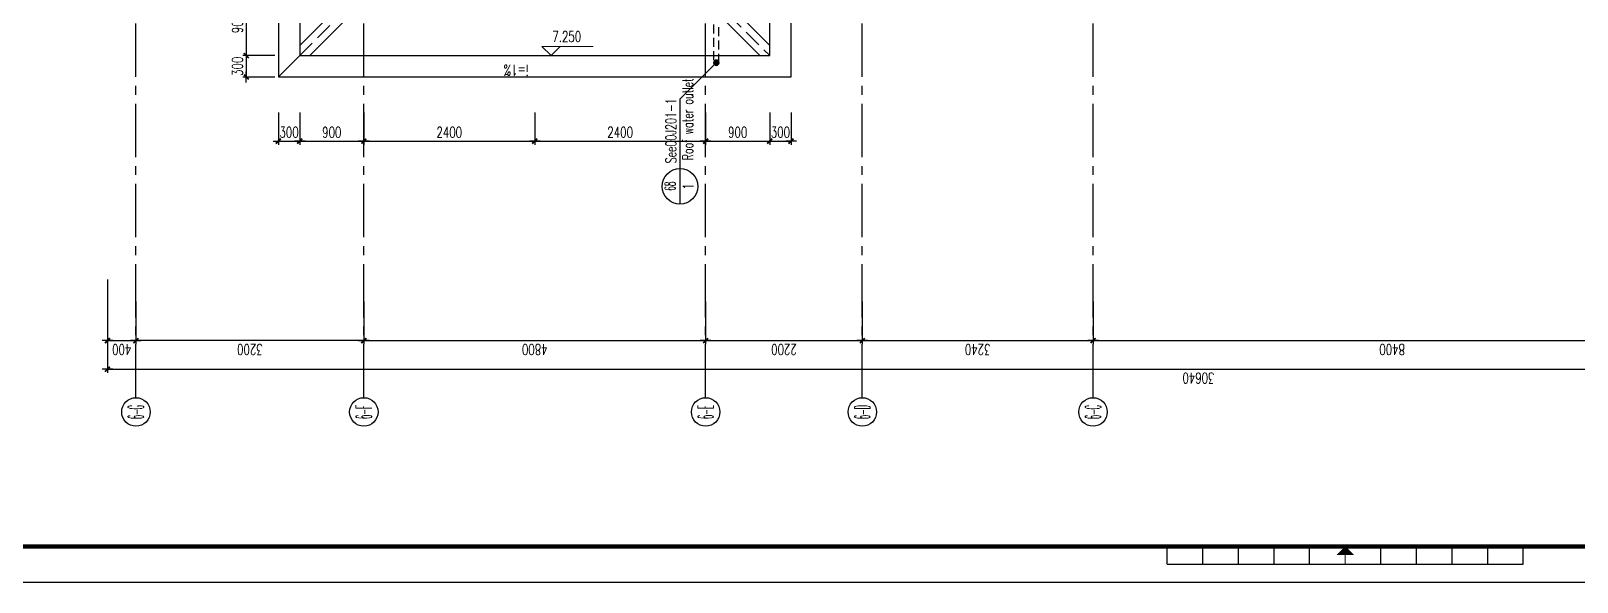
# Model space of a CAD drawing. Extents: x -176901 to -116100, y 26213 to 68263.
# Drawn here: x -165633 to -143921, y 26213 to 33946 of the extents above; entities that cross this region are included whole.
import ezdxf
from ezdxf.enums import TextEntityAlignment as Align

# ---------------------------------------------------------------- set-up
doc = ezdxf.new("R2010")
doc.units = 0
doc.header["$LTSCALE"] = 1000
doc.header["$MEASUREMENT"] = 0
for name, pattern in [('ACAD_ISO08W100', [36, 24, -3, 6, -3]), ('DASH', [0.35, 0.25, -0.1]), ('HIDDEN2', [0.1875, 0.125, -0.0625]), ('Plans$0$CENTER2', [1.125, 0.75, -0.125, 0.125, -0.125])]:
    doc.linetypes.add(name, pattern=pattern)
doc.layers.get('0').update_dxf_attribs({"linetype": 'CONTINUOUS'})
doc.layers.get('Defpoints').update_dxf_attribs({"linetype": 'CONTINUOUS'})
for name, color, linetype in [('A-AXIS', 3, 'CONTINUOUS'), ('A-AXIS-TEXT', 7, 'CONTINUOUS'), ('A-DIM', 201, 'CONTINUOUS'), ('A-DOTE', 8, 'ACAD_ISO08W100'), ('A-NOTE', 150, 'CONTINUOUS'), ('A-NOTE-CN', 150, 'CONTINUOUS'), ('A-PUB-DIM', 3, 'CONTINUOUS'), ('A-RAIN', 6, 'CONTINUOUS'), ('A-ROOF', 7, 'CONTINUOUS'), ('A-TEXT-CN', 31, 'CONTINUOUS'), ('Plans$0$Grid', 9, 'Plans$0$CENTER2'), ('图框', 7, 'CONTINUOUS')]:
    doc.layers.add(name, color=color, linetype=linetype)
doc.layers.add('A-LEVEL', color=135, linetype='CONTINUOUS', lineweight=0)
doc.styles.add('COMPLEX', font='COMPLEX')
doc.styles.add('DIM_FONT', font='SIMPLEX', dxfattribs={"width": 0.7, "bigfont": 'GBCBIG'})
doc.styles.add('PRC-S', font='tjromans.shx', dxfattribs={"width": 0.7, "bigfont": 'tjhztxt.shx'})
doc.styles.add('TJHZTXT', font='tjromans.shx', dxfattribs={"width": 0.8, "bigfont": 'tjhztxt.shx'})
doc.styles.add('TONGJI-FONT', font='simplex.shx', dxfattribs={"width": 0.65})
doc.styles.add('zjz', font='tjromans.shx', dxfattribs={"width": 0.7, "height": 500, "bigfont": 'tjhztxt.shx'})
doc.dimstyles.new('DIM100', dxfattribs={"dimscale": 100, "dimtxt": 3, "dimasz": 0.01, "dimexe": 1, "dimexo": 1, "dimgap": 1, "dimtad": 1, "dimdec": 0, "dimtxsty": 'DIM_FONT', "dimblk1": '_DIMX', "dimblk2": '_DIMX', "dimsah": 1, "dimcen": 0.01, "dimclrd": 256, "dimclre": 256, "dimclrt": 7, "dimazin": 3, "dimtfac": 1, "dimtdec": 0, "dimtix": 1, "dimtmove": 2, "dimatfit": 3, "dimldrblk": '_DIMX', "dimfxl": 0, "dimtzin": 5, "dimarcsym": 0})

# ---------------------------------------------------------------- blocks, each defined once
blk = doc.blocks.new('_DIMX')
blk.add_line((-150, 0), (150, 0))
at = {"const_width": 50}
blk.add_lwpolyline([(-70, -70), (70, 70)], dxfattribs=at)
blk = doc.blocks.new('*D19')
at = {"layer": 'A-PUB-DIM', "lineweight": -2}
for p, q in [((-26848, 16240), (-27448, 16240)), ((-27398, 16239), (-27398, 11440)), ((-26848, 11440), (-27448, 11440))]:
    blk.add_line(p, q, dxfattribs=at)
at = {"layer": 'Defpoints', "color": 0}
for p in [(-26798, 16240), (-27398, 11440), (-26798, 11440)]:
    blk.add_point(p, dxfattribs=at)
at = {"layer": 'A-PUB-DIM', "lineweight": -2, "xscale": 0.5, "yscale": 0.5, "zscale": 0.5}
for p, rotation in [((-27398, 16240), 90), ((-27398, 11440), 270)]:
    blk.add_blockref('_DIMX', p, dxfattribs=dict(at, rotation=rotation))
at = {"layer": 'A-PUB-DIM', "insert": (-27523, 13840), "char_height": 150, "attachment_point": 5, "rotation": 90, "style": 'DIM_FONT'}
blk.add_mtext('\\A1;4800', dxfattribs=at)
blk = doc.blocks.new('*D20')
at = {"layer": 'A-PUB-DIM', "lineweight": -2}
for p, q in [((-26848, 11440), (-27448, 11440)), ((-27398, 11439), (-27398, 9240)), ((-26848, 9240), (-27448, 9240))]:
    blk.add_line(p, q, dxfattribs=at)
at = {"layer": 'Defpoints', "color": 0}
for p in [(-26798, 11440), (-27398, 9240), (-26798, 9240)]:
    blk.add_point(p, dxfattribs=at)
at = {"layer": 'A-PUB-DIM', "lineweight": -2, "xscale": 0.5, "yscale": 0.5, "zscale": 0.5}
for p, rotation in [((-27398, 11440), 90), ((-27398, 9240), 270)]:
    blk.add_blockref('_DIMX', p, dxfattribs=dict(at, rotation=rotation))
at = {"layer": 'A-PUB-DIM', "insert": (-27523, 10340), "char_height": 150, "attachment_point": 5, "rotation": 90, "style": 'DIM_FONT'}
blk.add_mtext('\\A1;2200', dxfattribs=at)
blk = doc.blocks.new('*D21')
at = {"layer": 'A-PUB-DIM', "lineweight": -2}
for p, q in [((-26848, 9240), (-27448, 9240)), ((-27398, 9239), (-27398, 6001)), ((-26848, 6000), (-27448, 6000))]:
    blk.add_line(p, q, dxfattribs=at)
at = {"layer": 'Defpoints', "color": 0}
for p in [(-26798, 9240), (-27398, 6000), (-26798, 6000)]:
    blk.add_point(p, dxfattribs=at)
at = {"layer": 'A-PUB-DIM', "lineweight": -2, "xscale": 0.5, "yscale": 0.5, "zscale": 0.5}
for p, rotation in [((-27398, 9240), 90), ((-27398, 6000), 270)]:
    blk.add_blockref('_DIMX', p, dxfattribs=dict(at, rotation=rotation))
at = {"layer": 'A-PUB-DIM', "insert": (-27523, 7620), "char_height": 150, "attachment_point": 5, "rotation": 90, "style": 'DIM_FONT'}
blk.add_mtext('\\A1;3240', dxfattribs=at)
blk = doc.blocks.new('*D22')
at = {"layer": 'A-PUB-DIM', "lineweight": -2}
for p, q in [((-26848, 6000), (-27448, 6000)), ((-27398, 6000), (-27398, -2399)), ((-26848, -2400), (-27448, -2400))]:
    blk.add_line(p, q, dxfattribs=at)
at = {"layer": 'Defpoints', "color": 0}
for p in [(-26798, 6000), (-27398, -2400), (-26798, -2400)]:
    blk.add_point(p, dxfattribs=at)
at = {"layer": 'A-PUB-DIM', "lineweight": -2, "xscale": 0.5, "yscale": 0.5, "zscale": 0.5}
for p, rotation in [((-27398, 6000), 90), ((-27398, -2400), 270)]:
    blk.add_blockref('_DIMX', p, dxfattribs=dict(at, rotation=rotation))
at = {"layer": 'A-PUB-DIM', "insert": (-27523, 1800), "char_height": 150, "attachment_point": 5, "rotation": 90, "style": 'DIM_FONT'}
blk.add_mtext('\\A1;8400', dxfattribs=at)
blk = doc.blocks.new('*D24')
at = {"layer": 'A-PUB-DIM', "lineweight": -2}
for p, q in [((-26540, 19840), (-27848, 19840)), ((-27798, 19840), (-27798, -10799)), ((-26540, -10800), (-27848, -10800))]:
    blk.add_line(p, q, dxfattribs=at)
at = {"layer": 'Defpoints', "color": 0}
for p in [(-26490, 19840), (-27798, -10800), (-26490, -10800)]:
    blk.add_point(p, dxfattribs=at)
at = {"layer": 'A-PUB-DIM', "lineweight": -2, "xscale": 0.5, "yscale": 0.5, "zscale": 0.5}
for p, rotation in [((-27798, 19840), 90), ((-27798, -10800), 270)]:
    blk.add_blockref('_DIMX', p, dxfattribs=dict(at, rotation=rotation))
at = {"layer": 'A-PUB-DIM', "insert": (-27923, 4520), "char_height": 150, "attachment_point": 5, "rotation": 90, "style": 'DIM_FONT'}
blk.add_mtext('\\A1;30640', dxfattribs=at)
blk = doc.blocks.new('_AXISO')
blk.add_circle((0, 0), 0.5)
at = {"layer": 'A-AXIS-TEXT', "style": 'COMPLEX', "width": 1.041667}
blk.add_attdef('A', text='', height=0.56, dxfattribs=at).set_placement((-0.25, -0.28), (0.25, -0.28), align=Align.FIT)
blk = doc.blocks.new('*D39')
at = {"layer": 'A-PUB-DIM', "lineweight": -2}
for p, q in [((-26848, 19440), (-27448, 19440)), ((-27398, 16240), (-27398, 19439)), ((-26848, 16240), (-27448, 16240))]:
    blk.add_line(p, q, dxfattribs=at)
at = {"layer": 'Defpoints', "color": 0}
for p in [(-27398, 19440), (-26798, 19440), (-26798, 16240)]:
    blk.add_point(p, dxfattribs=at)
at = {"layer": 'A-PUB-DIM', "lineweight": -2, "xscale": 0.5, "yscale": 0.5, "zscale": 0.5}
for p, rotation in [((-27398, 19440), 90), ((-27398, 16240), 270)]:
    blk.add_blockref('_DIMX', p, dxfattribs=dict(at, rotation=rotation))
at = {"layer": 'A-PUB-DIM', "insert": (-27523, 17840), "char_height": 150, "attachment_point": 5, "rotation": 90, "style": 'DIM_FONT'}
blk.add_mtext('\\A1;3200', dxfattribs=at)
blk = doc.blocks.new('*D40')
at = {"layer": 'A-PUB-DIM', "lineweight": -2}
for p, q in [((-26848, 19840), (-27448, 19840)), ((-27398, 19840), (-27398, 19440)), ((-26848, 19440), (-27448, 19440))]:
    blk.add_line(p, q, dxfattribs=at)
at = {"layer": 'Defpoints', "color": 0}
for p in [(-26798, 19840), (-27398, 19440), (-26798, 19440)]:
    blk.add_point(p, dxfattribs=at)
at = {"layer": 'A-PUB-DIM', "lineweight": -2, "xscale": 0.5, "yscale": 0.5, "zscale": 0.5}
for p, rotation in [((-27398, 19840), 90), ((-27398, 19440), 270)]:
    blk.add_blockref('_DIMX', p, dxfattribs=dict(at, rotation=rotation))
at = {"layer": 'A-PUB-DIM', "insert": (-27523, 19640), "char_height": 150, "attachment_point": 5, "rotation": 90, "style": 'DIM_FONT'}
blk.add_mtext('\\A1;400', dxfattribs=at)
blk = doc.blocks.new('A$C27EA7CCC')
at = {"layer": 'A-LEVEL', "linetype": 'ByBlock'}
blk.add_lwpolyline([(1018, 509), (509, 0), (0, 509), (2880, 509)], dxfattribs=at)
at = {"layer": 'A-LEVEL', "style": 'zjz', "width": 0.7}
for tag, p in [('-6.000（建筑）', (3635, 1346)), ('-6.300（结构）', (3635, 645))]:
    blk.add_attdef(tag, text='', height=600, dxfattribs=at).set_placement(p, align=Align.RIGHT)
blk = doc.blocks.new('sy')
blk.add_line((1948, 0), (2948, 0))
blk.add_circle((2448, 0), 500)
at = {"layer": 'A-NOTE', "linetype": 'Continuous'}
blk.add_line((0, 0), (2948, 0), dxfattribs=at)
at = {"layer": 'A-NOTE', "linetype": 'Continuous', "style": 'PRC-S', "width": 0.7}
for tag, p in [('详建施', (788, -373)), ('S01', (788, 70)), ('302', (2169, -370))]:
    blk.add_attdef(tag, p, '', height=350, dxfattribs=at)
blk.add_attdef('1', text='', height=350, dxfattribs=at).set_placement((2449, 232), align=Align.MIDDLE)
blk = doc.blocks.new('floor drain@75')
at = {"layer": 'A-RAIN'}
h = blk.add_hatch(dxfattribs=at)
h.set_pattern_fill('ANSI31', color=256, scale=0.2, style=0)
edge = h.paths.add_edge_path()
edge.add_arc((0, 0), 0.0938, 0, 360)
blk.add_circle((0, 0), 0.0938, dxfattribs=at)
blk = doc.blocks.new('*D83')
at = {"layer": 'A-DIM', "lineweight": -2}
for p, q in [((-162208, 34500), (-162658, 34500)), ((-162608, 34500), (-162608, 33601)), ((-162208, 33600), (-162658, 33600))]:
    blk.add_line(p, q, dxfattribs=at)
at = {"layer": 'Defpoints', "color": 0}
for p in [(-162158, 34500), (-162608, 33600), (-162158, 33600)]:
    blk.add_point(p, dxfattribs=at)
at = {"layer": 'A-DIM', "lineweight": -2, "xscale": 0.5, "yscale": 0.5, "zscale": 0.5}
for p, rotation in [((-162608, 34500), 90), ((-162608, 33600), 270)]:
    blk.add_blockref('_DIMX', p, dxfattribs=dict(at, rotation=rotation))
at = {"layer": 'A-DIM', "insert": (-162733, 34050), "char_height": 150, "attachment_point": 5, "rotation": 90, "style": 'DIM_FONT'}
blk.add_mtext('\\A1;900', dxfattribs=at)
blk = doc.blocks.new('*D84')
at = {"layer": 'A-DIM', "lineweight": -2}
for p, q in [((-162208, 33600), (-162658, 33600)), ((-162608, 33601), (-162608, 33601)), ((-162608, 33600), (-162608, 33300)), ((-162208, 33300), (-162658, 33300)), ((-162608, 33300), (-162608, 33299))]:
    blk.add_line(p, q, dxfattribs=at)
at = {"layer": 'Defpoints', "color": 0}
for p in [(-162158, 33600), (-162608, 33300), (-162158, 33300)]:
    blk.add_point(p, dxfattribs=at)
at = {"layer": 'A-DIM', "lineweight": -2, "xscale": 0.5, "yscale": 0.5, "zscale": 0.5}
for p, rotation in [((-162608, 33600), 270), ((-162608, 33300), 90)]:
    blk.add_blockref('_DIMX', p, dxfattribs=dict(at, rotation=rotation))
at = {"layer": 'A-DIM', "insert": (-162733, 33450), "char_height": 150, "attachment_point": 5, "rotation": 90, "style": 'DIM_FONT'}
blk.add_mtext('\\A1;300', dxfattribs=at)
blk = doc.blocks.new('*D85')
at = {"layer": 'A-DIM', "lineweight": -2}
for p, q in [((-162158, 32800), (-162158, 32350)), ((-161858, 32800), (-161858, 32350)), ((-162158, 32400), (-162159, 32400)), ((-162158, 32400), (-161858, 32400)), ((-161857, 32400), (-161857, 32400))]:
    blk.add_line(p, q, dxfattribs=at)
at = {"layer": 'Defpoints', "color": 0}
for p in [(-162158, 32850), (-161858, 32850), (-161858, 32400)]:
    blk.add_point(p, dxfattribs=at)
at = {"layer": 'A-DIM', "lineweight": -2, "xscale": 0.5, "yscale": 0.5, "zscale": 0.5}
blk.add_blockref('_DIMX', (-162158, 32400), dxfattribs=at)
at = {"layer": 'A-DIM', "lineweight": -2, "xscale": 0.5, "yscale": 0.5, "zscale": 0.5, "rotation": 180}
blk.add_blockref('_DIMX', (-161858, 32400), dxfattribs=at)
at = {"layer": 'A-DIM', "insert": (-162008, 32525), "char_height": 150, "attachment_point": 5, "style": 'DIM_FONT'}
blk.add_mtext('\\A1;300', dxfattribs=at)
blk = doc.blocks.new('*D86')
at = {"layer": 'A-DIM', "lineweight": -2}
for p, q in [((-161858, 32800), (-161858, 32350)), ((-160958, 32800), (-160958, 32350)), ((-161857, 32400), (-160958, 32400))]:
    blk.add_line(p, q, dxfattribs=at)
at = {"layer": 'Defpoints', "color": 0}
for p in [(-161858, 32850), (-160958, 32850), (-160958, 32400)]:
    blk.add_point(p, dxfattribs=at)
at = {"layer": 'A-DIM', "lineweight": -2, "xscale": 0.5, "yscale": 0.5, "zscale": 0.5, "rotation": 180}
blk.add_blockref('_DIMX', (-161858, 32400), dxfattribs=at)
at = {"layer": 'A-DIM', "lineweight": -2, "xscale": 0.5, "yscale": 0.5, "zscale": 0.5}
blk.add_blockref('_DIMX', (-160958, 32400), dxfattribs=at)
at = {"layer": 'A-DIM', "insert": (-161408, 32525), "char_height": 150, "attachment_point": 5, "style": 'DIM_FONT'}
blk.add_mtext('\\A1;900', dxfattribs=at)
blk = doc.blocks.new('*D87')
at = {"layer": 'A-DIM', "lineweight": -2}
for p, q in [((-160958, 32800), (-160958, 32350)), ((-158558, 32800), (-158558, 32350)), ((-160957, 32400), (-158558, 32400))]:
    blk.add_line(p, q, dxfattribs=at)
at = {"layer": 'Defpoints', "color": 0}
for p in [(-160958, 32850), (-158558, 32850), (-158558, 32400)]:
    blk.add_point(p, dxfattribs=at)
at = {"layer": 'A-DIM', "lineweight": -2, "xscale": 0.5, "yscale": 0.5, "zscale": 0.5, "rotation": 180}
blk.add_blockref('_DIMX', (-160958, 32400), dxfattribs=at)
at = {"layer": 'A-DIM', "lineweight": -2, "xscale": 0.5, "yscale": 0.5, "zscale": 0.5}
blk.add_blockref('_DIMX', (-158558, 32400), dxfattribs=at)
at = {"layer": 'A-DIM', "insert": (-159758, 32525), "char_height": 150, "attachment_point": 5, "style": 'DIM_FONT'}
blk.add_mtext('\\A1;2400', dxfattribs=at)
blk = doc.blocks.new('*D88')
at = {"layer": 'A-DIM', "lineweight": -2}
for p, q in [((-158558, 32800), (-158558, 32350)), ((-156158, 32800), (-156158, 32350)), ((-158557, 32400), (-156158, 32400))]:
    blk.add_line(p, q, dxfattribs=at)
at = {"layer": 'Defpoints', "color": 0}
for p in [(-158558, 32850), (-156158, 32850), (-156158, 32400)]:
    blk.add_point(p, dxfattribs=at)
at = {"layer": 'A-DIM', "lineweight": -2, "xscale": 0.5, "yscale": 0.5, "zscale": 0.5, "rotation": 180}
blk.add_blockref('_DIMX', (-158558, 32400), dxfattribs=at)
at = {"layer": 'A-DIM', "lineweight": -2, "xscale": 0.5, "yscale": 0.5, "zscale": 0.5}
blk.add_blockref('_DIMX', (-156158, 32400), dxfattribs=at)
at = {"layer": 'A-DIM', "insert": (-157358, 32525), "char_height": 150, "attachment_point": 5, "style": 'DIM_FONT'}
blk.add_mtext('\\A1;2400', dxfattribs=at)
blk = doc.blocks.new('*D89')
at = {"layer": 'A-DIM', "lineweight": -2}
for p, q in [((-156158, 32800), (-156158, 32350)), ((-155258, 32800), (-155258, 32350)), ((-156157, 32400), (-155258, 32400))]:
    blk.add_line(p, q, dxfattribs=at)
at = {"layer": 'Defpoints', "color": 0}
for p in [(-156158, 32850), (-155258, 32850), (-155258, 32400)]:
    blk.add_point(p, dxfattribs=at)
at = {"layer": 'A-DIM', "lineweight": -2, "xscale": 0.5, "yscale": 0.5, "zscale": 0.5, "rotation": 180}
blk.add_blockref('_DIMX', (-156158, 32400), dxfattribs=at)
at = {"layer": 'A-DIM', "lineweight": -2, "xscale": 0.5, "yscale": 0.5, "zscale": 0.5}
blk.add_blockref('_DIMX', (-155258, 32400), dxfattribs=at)
at = {"layer": 'A-DIM', "insert": (-155708, 32525), "char_height": 150, "attachment_point": 5, "style": 'DIM_FONT'}
blk.add_mtext('\\A1;900', dxfattribs=at)
blk = doc.blocks.new('*D90')
at = {"layer": 'A-DIM', "lineweight": -2}
for p, q in [((-155258, 32800), (-155258, 32350)), ((-154958, 32800), (-154958, 32350)), ((-155258, 32400), (-155259, 32400)), ((-155258, 32400), (-154958, 32400)), ((-154957, 32400), (-154957, 32400))]:
    blk.add_line(p, q, dxfattribs=at)
at = {"layer": 'Defpoints', "color": 0}
for p in [(-155258, 32850), (-154958, 32850), (-154958, 32400)]:
    blk.add_point(p, dxfattribs=at)
at = {"layer": 'A-DIM', "lineweight": -2, "xscale": 0.5, "yscale": 0.5, "zscale": 0.5}
blk.add_blockref('_DIMX', (-155258, 32400), dxfattribs=at)
at = {"layer": 'A-DIM', "lineweight": -2, "xscale": 0.5, "yscale": 0.5, "zscale": 0.5, "rotation": 180}
blk.add_blockref('_DIMX', (-154958, 32400), dxfattribs=at)
at = {"layer": 'A-DIM', "insert": (-155108, 32525), "char_height": 150, "attachment_point": 5, "style": 'DIM_FONT'}
blk.add_mtext('\\A1;300', dxfattribs=at)
blk = doc.blocks.new('TJAD_TK_A0')
at = {"layer": '图框'}
for p, q in [((1517.5, -436.65), (1517.5, -431.65)), ((1527.5, -436.65), (1527.5, -431.65)), ((1537.5, -436.65), (1537.5, -431.65)), ((1547.5, -436.65), (1547.5, -431.65)), ((1557.5, -436.65), (1557.5, -431.65)), ((1577.5, -436.65), (1577.5, -431.65)), ((1587.5, -436.65), (1587.5, -431.65)), ((1597.5, -436.65), (1597.5, -431.65)), ((1607.5, -436.65), (1607.5, -431.65)), ((1617.5, -436.65), (1617.5, -431.65)), ((1517.5, -436.65), (1617.5, -436.65)), ((973, -441.7), (2162, -441.7))]:
    blk.add_line(p, q, dxfattribs=at)
at = {"layer": '图框', "const_width": 1.2}
blk.add_lwpolyline([(2152, -431.7), (2152, 389.3), (998, 389.3), (998, -431.7)], close=True, dxfattribs=at)
at = {"layer": '图框', "const_width": 0.3}
blk.add_lwpolyline([(1567.5, -434.15), (1567.5, -436.65)], dxfattribs=at)
at = {"layer": '图框'}
blk.add_solid([(1570, -434.15), (1565, -434.15), (1567.5, -431.65)], dxfattribs=at)
blk = doc.blocks.new('Grid')
at = {"layer": 'Plans$0$Grid', "color": 8}
for p, q in [((-28198.2, 19440), (8601.8, 19440)), ((-28198.2, 16240), (8601.8, 16240)), ((-28198.2, 11440), (8601.8, 11440)), ((-28198.2, 9240), (8601.8, 9240)), ((-28198.2, 6000), (8601.8, 6000))]:
    blk.add_line(p, q, dxfattribs=at)
at = {"layer": 'A-AXIS'}
ref = blk.add_blockref('_AXISO', (-28398.2, 19440), dxfattribs=dict(at, xscale=400.0000000232831, yscale=399.9999999941792, zscale=400))
ref.add_attrib('A', '6-G', dxfattribs={"layer": 'A-AXIS-TEXT', "height": 224, "style": 'COMPLEX', "width": 0.287528}).set_placement((-28498.2, 19328), (-28301.9, 19328), align=Align.FIT)
ref = blk.add_blockref('_AXISO', (-28398.2, 16240), dxfattribs=dict(at, xscale=400.0000000232831, yscale=399.9999999941792, zscale=400))
ref.add_attrib('A', '6-F', dxfattribs={"layer": 'A-AXIS-TEXT', "height": 224, "style": 'COMPLEX', "width": 0.296803}).set_placement((-28498.2, 16128), (-28301.9, 16128), align=Align.FIT)
ref = blk.add_blockref('_AXISO', (-28398.2, 11440), dxfattribs=dict(at, xscale=400.0000000232831, yscale=399.9999999941792, zscale=400))
ref.add_attrib('A', '6-E', dxfattribs={"layer": 'A-AXIS-TEXT', "height": 224, "style": 'COMPLEX', "width": 0.296803}).set_placement((-28498.2, 11328), (-28301.9, 11328), align=Align.FIT)
ref = blk.add_blockref('_AXISO', (-28398.2, 9240), dxfattribs=dict(at, xscale=400.0000000232831, yscale=399.9999999941792, zscale=400))
ref.add_attrib('A', '6-D', dxfattribs={"layer": 'A-AXIS-TEXT', "height": 224, "style": 'COMPLEX', "width": 0.292092}).set_placement((-28498.2, 9128), (-28301.9, 9128), align=Align.FIT)
ref = blk.add_blockref('_AXISO', (-28398.2, 6000), dxfattribs=dict(at, xscale=400.0000000232831, yscale=399.9999999941792, zscale=400))
ref.add_attrib('A', '6-C', dxfattribs={"layer": 'A-AXIS-TEXT', "height": 224, "style": 'COMPLEX', "width": 0.301669}).set_placement((-28498.2, 5888), (-28301.9, 5888), align=Align.FIT)
at = {"layer": 'A-PUB-DIM'}
for base, p1, p2, angle, picture, middle in [((-27798.2, -10800), (-26489.8, 19840), (-26489.8, -10800), 90, '*D24', (-27923.2, 4520)), ((-27398.2, 19440), (-26797.5, 19840), (-26797.5, 19440), 90, '*D40', (-27523.2, 19640)), ((-27398.2, 19440), (-26797.5, 16240), (-26797.5, 19440), 270, '*D39', (-27523.2, 17840)), ((-27398.2, 11440), (-26797.5, 16240), (-26797.5, 11440), 90, '*D19', (-27523.2, 13840)), ((-27398.2, 9240), (-26797.5, 11440), (-26797.5, 9240), 90, '*D20', (-27523.2, 10340)), ((-27398.2, 6000), (-26797.5, 9240), (-26797.5, 6000), 90, '*D21', (-27523.2, 7620)), ((-27398.2, -2400), (-26797.5, 6000), (-26797.5, -2400), 90, '*D22', (-27523.2, 1800))]:
    dim = blk.add_linear_dim(base=base, p1=p1, p2=p2, angle=angle, dimstyle='DIM100', override={"dimscale": 50, "dimclrt": 256}, dxfattribs=at)
    dim.commit()
    dim.dimension.update_dxf_attribs({"geometry": picture, "text_midpoint": middle})

msp = doc.modelspace()

# ---------------------------------------------------------------- linework, layer by layer
at = {"layer": 'A-NOTE', "linetype": 'Continuous'}
msp.add_line((-156007.8, 33500.2), (-156518.6, 32989.4), dxfattribs=at)
at = {"layer": 'A-RAIN', "linetype": 'HIDDEN2'}
for p, q in [((-156045.3, 34225.2), (-156045.3, 33500.2)), ((-155970.3, 33500.2), (-155970.3, 34225.2))]:
    msp.add_line(p, q, dxfattribs=at)
at = {"layer": 'A-RAIN'}
msp.add_line((-161857.8, 33600.2), (-162157.8, 33300.2), dxfattribs=at)
msp.add_lwpolyline([(-160007.8, 41000.2), (-161857.8, 41000.2), (-161857.8, 33600.2), (-155257.8, 33600.2), (-155257.8, 41000.2), (-157107.8, 41000.2)], dxfattribs=at)
at = {"layer": 'A-ROOF'}
for points in [[(-160007.8, 41300.2), (-162157.8, 41300.2), (-162157.8, 33300.2), (-154957.8, 33300.2), (-154957.8, 41300.2), (-157107.8, 41300.2)], [(-161857.8, 33741.7), (-158657.8, 36941.7)], [(-158457.8, 36941.7), (-155257.8, 33741.7)], [(-161716.3, 33600.2), (-158557.8, 36758.8), (-155399.2, 33600.2)]]:
    msp.add_lwpolyline(points, dxfattribs=at)
at = {"layer": 'A-ROOF', "linetype": 'DASH'}
msp.add_lwpolyline([(-161857.8, 33600.2), (-158557.8, 36900.2), (-155257.8, 33600.2)], dxfattribs=at)
at = {"layer": 'A-TEXT-CN'}
msp.add_lwpolyline([(-159195.5, 33551.8, 0, 0, 0), (-158595.5, 33551.8, 40, 0, 0), (-158445.5, 33551.8, 0, 0, 0)], format="xyseb", dxfattribs=at)

# ---------------------------------------------------------------- block references
at = {"layer": 'A-DOTE', "rotation": 90}
msp.add_blockref('Grid', (-144717.8, 56998.5), dxfattribs=at)
at = {"layer": 'A-LEVEL', "linetype": 'ByBlock'}
ref = msp.add_blockref('A$C27EA7CCC', (-158456.2, 33600.2), dxfattribs=dict(at, xscale=0.25, yscale=0.25, zscale=0.25))
ref.add_attrib('-6.000（建筑）', '7.250', dxfattribs={"height": 150, "style": 'TJHZTXT', "width": 0.7}).set_placement((-157905.7, 33792.6), align=Align.RIGHT)
at = {"layer": 'A-NOTE'}
ref = msp.add_blockref('sy', (-156518.6, 32989.4), dxfattribs=dict(at, xscale=0.5, yscale=0.5, zscale=0.5, rotation=270))
ref.add_attrib('302', '68', (-156582.6, 31703.9), dxfattribs={"layer": 'A-NOTE-CN', "linetype": 'Continuous', "height": 150, "rotation": 90, "style": 'TJHZTXT', "width": 0.5})
ref.add_attrib('1', '1', dxfattribs={"layer": 'A-NOTE-CN', "linetype": 'Continuous', "height": 150, "rotation": 90, "style": 'TJHZTXT', "width": 0.8}).set_placement((-156402.4, 31765), align=Align.MIDDLE)
ref.add_attrib('S01', 'Roof water outlet', (-156333.7, 32130.4), dxfattribs={"layer": 'A-NOTE-CN', "linetype": 'Continuous', "height": 150, "rotation": 90, "style": 'TONGJI-FONT', "width": 0.65})
ref.add_attrib('详建施', 'See00J201-1', (-156571.1, 32089.1), dxfattribs={"layer": 'A-NOTE-CN', "linetype": 'Continuous', "height": 150, "rotation": 90, "style": 'TONGJI-FONT', "width": 0.65})
at = {"layer": 'A-RAIN', "xscale": -400, "yscale": 400, "zscale": 400}
msp.add_blockref('floor drain@75', (-156007.8, 33500.2), dxfattribs=at)
at = {"layer": '图框', "xscale": 50, "yscale": 50, "zscale": 50}
msp.add_blockref('TJAD_TK_A0', (-225550.9, 48298.1), dxfattribs=at)

# ---------------------------------------------------------------- texts
at = {"layer": 'A-TEXT-CN', "insert": (-158996.7, 33322.5), "char_height": 150, "width": 3418.622, "attachment_point": 3, "rotation": 180, "style": 'PRC-S'}
msp.add_mtext('i=1%', dxfattribs=at)

# ---------------------------------------------------------------- dimensions: what is measured, and where the dimension line sits
at = {"layer": 'A-DIM'}
for p1, p2, picture, middle in [((-162157.8, 34500.2), (-162157.8, 33600.2), '*D83', (-162732.8, 34050.2)), ((-162157.8, 33600.2), (-162157.8, 33300.2), '*D84', (-162732.8, 33450.2)), ((-162157.8, 32850.2), (-161857.8, 32850.2), '*D85', (-162007.8, 32525.2)), ((-161857.8, 32850.2), (-160957.8, 32850.2), '*D86', (-161407.8, 32525.2)), ((-160957.8, 32850.2), (-158557.8, 32850.2), '*D87', (-159757.8, 32525.2)), ((-158557.8, 32850.2), (-156157.8, 32850.2), '*D88', (-157357.8, 32525.2)), ((-156157.8, 32850.2), (-155257.8, 32850.2), '*D89', (-155707.8, 32525.2)), ((-155257.8, 32850.2), (-154957.8, 32850.2), '*D90', (-155107.8, 32525.2))]:
    dim = msp.add_aligned_dim(p1=p1, p2=p2, distance=-450, dimstyle='DIM100', override={"dimscale": 50, "dimclrt": 256}, dxfattribs=at)
    dim.commit()
    dim.dimension.update_dxf_attribs({"geometry": picture, "text_midpoint": middle})

doc.saveas('drawing.dxf')
